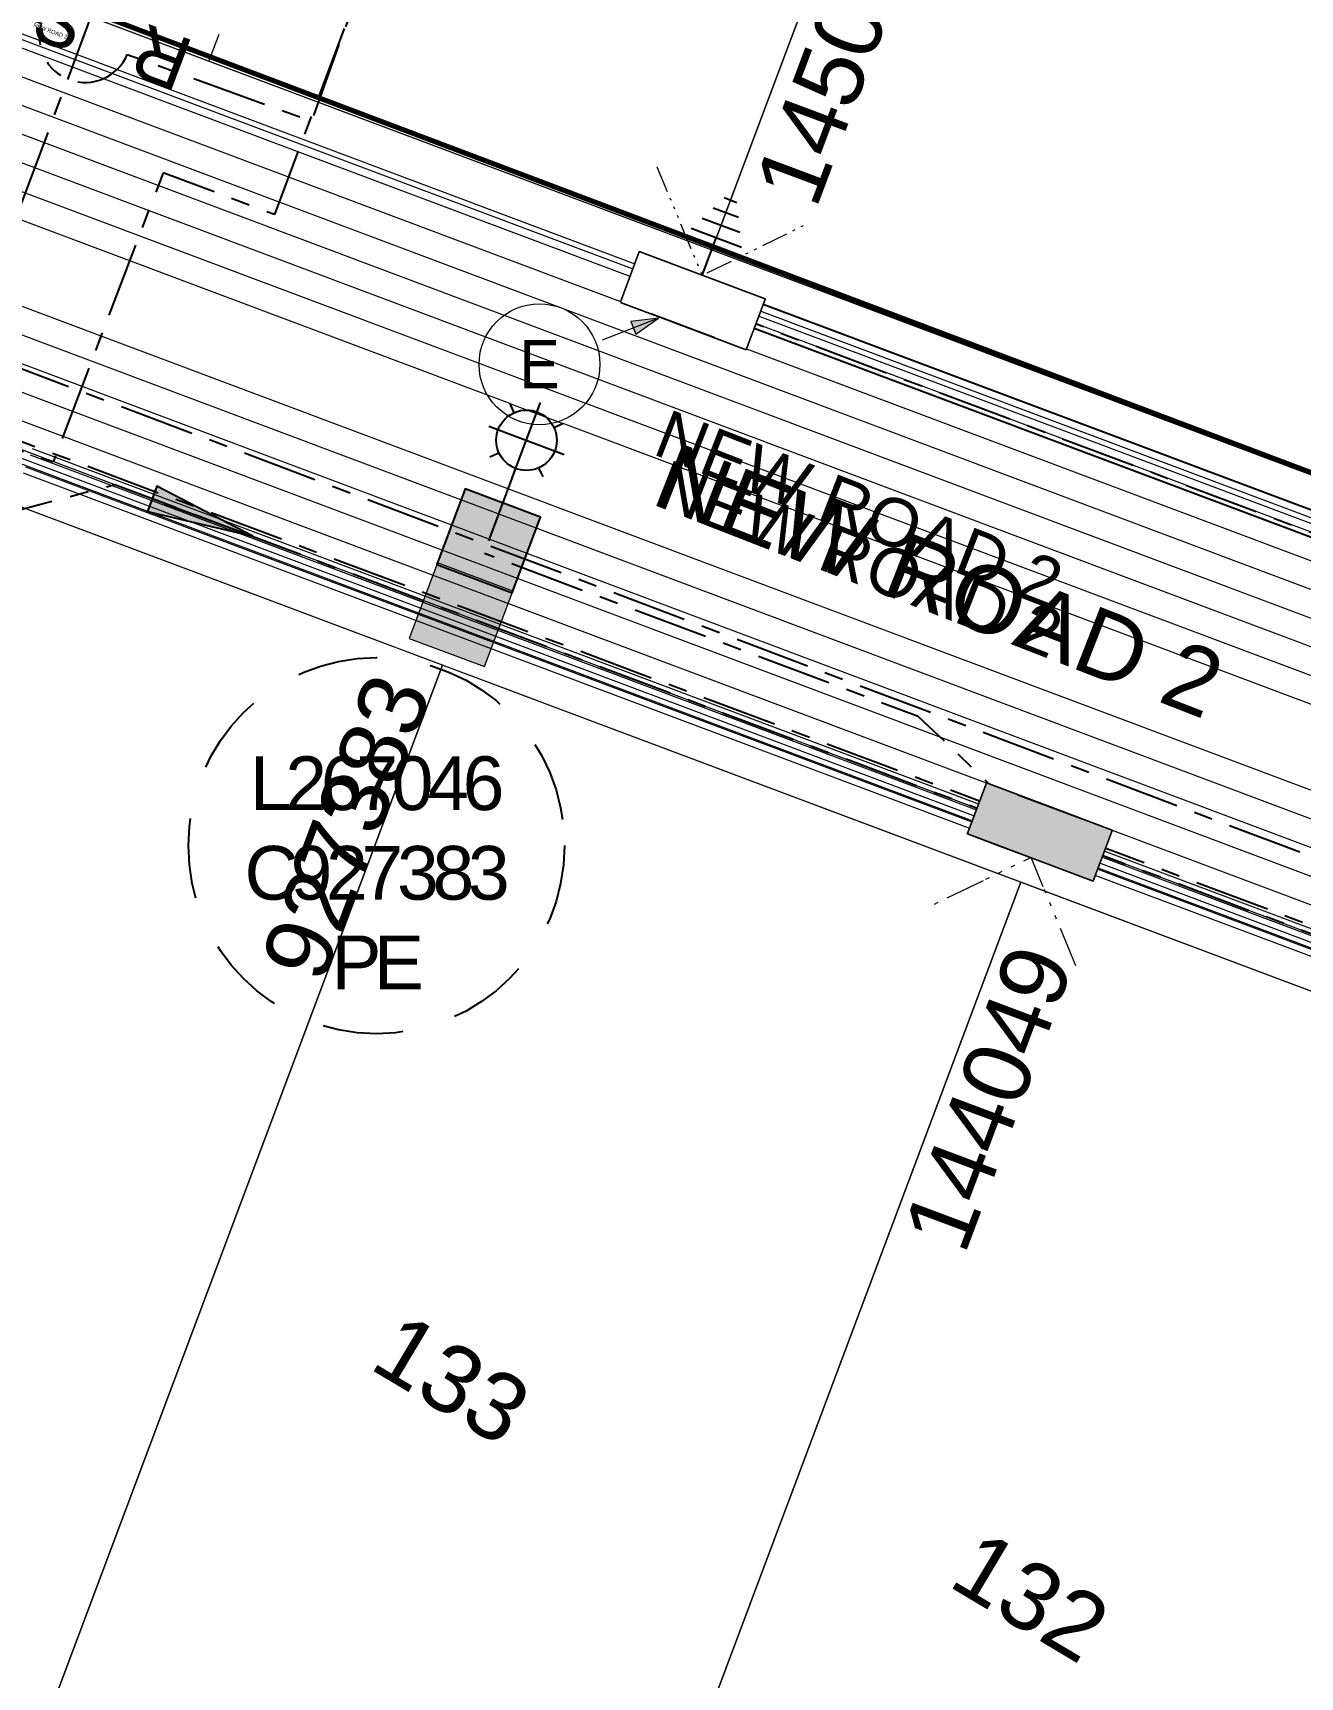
# Model space of a CAD drawing. Header units: metres. Extents: x 264965 to 265706, y 6180501 to 6181430.
# Drawn here: x 265490.4 to 265537.6, y 6180926.9 to 6180988.1 of the extents above; entities that cross this region are included whole.
import ezdxf
from ezdxf.enums import TextEntityAlignment as Align

# ---------------------------------------------------------------- set-up
doc = ezdxf.new("R2010")
doc.units = ezdxf.units.M
for name, pattern in [('Cable Exist UG', [7, 4, -1, 1, -1]), ('Dash', [5, 3, -2]), ('PHANTOM', [6.15, 3, -0.75, 0.3, -0.75, 0.3, -0.75, 0.3]), ('PHANTOM2', [4.45, 2, -0.5, 0.15, -0.5, 0.15, -0.5, 0.15, -0.5])]:
    doc.linetypes.add(name, pattern=pattern)
doc.layers.get('0').update_dxf_attribs({"color": 6})
for name, color, linetype, lineweight in [('_User Miscellaneous1', 30, 'Continuous', 13), ('_User Miscellaneous10', 241, 'Continuous', 13), ('_User Miscellaneous7', 3, 'Continuous', 13), ('_User Miscellaneous8', 196, 'Continuous', 13), ('_User_HV_Exist', 1, 'Continuous', 25), ('_User_LV_Exist', 5, 'Continuous', 25), ('_User_SL_Exist', 4, 'Continuous', 25), ('Cadastre Developer_SP_NEW', 92, 'Continuous', 15)]:
    doc.layers.add(name, color=color, linetype=linetype, lineweight=lineweight)
doc.layers.add('_User Miscellaneous12', color=252, linetype='Continuous', lineweight=13, plot=False, transparency=0.5)
for name, color, linetype in [('Equip_SP_SL_EXT', 7, 'Continuous'), ('SupportsUG_SP_LV_EXT', 7, 'Continuous'), ('UG_Details_SP_MISC', 7, 'Continuous')]:
    doc.layers.add(name, color=color, linetype=linetype)
doc.styles.add('ARIAL', font='arial.ttf', dxfattribs={"height": 2})
doc.styles.add('COLUMN_LABEL', font='arial.ttf', dxfattribs={"height": 2})
doc.styles.add('POLE_LABEL', font='arial.ttf', dxfattribs={"height": 2})
doc.styles.add('SL_LABEL', font='arial.ttf', dxfattribs={"height": 2})
doc.styles.get("Standard").update_dxf_attribs({"font": 'arial.ttf'})
doc.linetypes.add('Cable 4', pattern='A,4,-0.1,["*",Standard,S=2,R=0,X=0,Y=-1.6],-1.2', length=5.3)
doc.linetypes.add('Cable New UG', pattern='A,6,-0.05,["X",Standard,S=1.8,R=0,X=0,Y=-0.94],-1.8', length=7.85)

# ---------------------------------------------------------------- blocks, each defined once
blk = doc.blocks.new('*U645')
at = {"width": 0.9}
blk.add_attdef('ASSET_NUM', text='', height=2, dxfattribs=at).set_placement((4, 2), align=Align.MIDDLE_LEFT)
for tag, p, flags in [('SUBURB', (-2, 0), 1), ('STREETNAME', (-1.8, 0), 9), ('PARENT', (-1.6, 0), 9), ('NOTES', (-1.4, 0), 9), ('LOCATION', (-1.2, 0), 9), ('LEGEND', (-1, 0), 9), ('USAGE', (-0.8, 0), 9), ('SUPPORT_TYPE', (-0.6, 0), 9), ('STATE', (-0.4, 0), 9), ('OWNED_BY', (-0.2, 0), 9)]:
    blk.add_attdef(tag, p, '', height=0.2, rotation=270, dxfattribs=dict(flags=flags))
blk.add_wipeout([(1, 2.5), (1, -2.5), (-1, -2.5), (-1, 2.5)])
at = {"layer": 'SupportsUG_SP_LV_EXT'}
h = blk.add_hatch(color=256, dxfattribs=at)
h.dxf.hatch_style = 1
h.paths.add_polyline_path([(-1, 2.5), (-1, -1.25), (-1, 1.25), (-1, -2.5), (1, -2.5), (1, 2.5)])
blk.add_lwpolyline([(-1, 2.5), (-1, -1.25), (-1, 1.25), (-1, -2.5), (1, -2.5), (1, 2.5)], close=True)
blk = doc.blocks.new('*U649')
at = {"layer": '_User_LV_Exist'}
for p, q in [((2.5, 1), (2.5, -1)), ((3, 0.75), (3, -0.75)), ((3.5, 0.5), (3.5, -0.5)), ((4, 0.25), (4, -0.25))]:
    blk.add_line(p, q, dxfattribs=at)
at = {"width": 0.9}
blk.add_attdef('ASSET_NUM', text='', height=2, dxfattribs=at).set_placement((4, 2), align=Align.MIDDLE_LEFT)
for tag, p, flags in [('SUBURB', (-2, 0), 1), ('STREETNAME', (-1.8, 0), 9), ('PARENT', (-1.6, 0), 9), ('NOTES', (-1.4, 0), 9), ('LOCATION', (-1.2, 0), 9), ('LEGEND', (-1, 0), 9), ('USAGE', (-0.8, 0), 9), ('SUPPORT_TYPE', (-0.6, 0), 9), ('STATE', (-0.4, 0), 9), ('OWNED_BY', (-0.2, 0), 9)]:
    blk.add_attdef(tag, p, '', height=0.2, rotation=270, dxfattribs=dict(flags=flags))
blk.add_wipeout([(1, 2.5), (1, -2.5), (-1, -2.5), (-1, 2.5)])
blk.add_lwpolyline([(-1, 2.5), (-1, -1.25), (-1, 1.25), (-1, -2.5), (1, -2.5), (1, 2.5)], close=True)
at = {"layer": '_User_LV_Exist'}
blk.add_line((1, 0), (2.5, 0), dxfattribs=at)
blk = doc.blocks.new('*U834')
at = {"layer": 'Equip_SP_SL_EXT'}
h = blk.add_hatch(color=256, dxfattribs=at)
h.dxf.hatch_style = 1
h.paths.add_polyline_path([(-1.5, 1.5), (-1.5, -1.5), (1.5, -1.5), (1.5, 1.5)])
blk.add_lwpolyline([(-1.5, 1.5), (-1.5, -1.5), (1.5, -1.5), (1.5, 1.5)], close=True)
at = {"width": 0.9, "flags": 8}
blk.add_attdef('ASSET_NUM', text='', height=2, dxfattribs=at).set_placement((4, 2), align=Align.MIDDLE_LEFT)
at = {"flags": 1}
blk.add_attdef('Z', (-2.351, -1.813), '', height=0.2, rotation=270, dxfattribs=at)
at = {"flags": 9}
for tag, p in [('SUBURB', (-1.8, -1.813)), ('STREETNAME', (-1.6, -1.813)), ('USAGE', (-1, -1.813)), ('STATE', (-0.8, -1.813)), ('OWNED_BY', (-0.6, -1.813)), ('COLUMN_TYPE', (-0.4, -1.813)), ('STREET_CODE', (-0.2, -1.813)), ('STRUCTURE_PLANT_NUMBER', (0.031, -1.813)), ('NOTES', (-2, -1.813)), ('LOCATION', (-1.4, -1.813)), ('LEGEND', (-1.2, -1.813))]:
    blk.add_attdef(tag, text='', height=0.2, rotation=270, dxfattribs=at).set_placement(p, align=Align.MIDDLE_LEFT)
blk = doc.blocks.new('*U204')
at = {"style": 'SL_LABEL'}
for tag, height, rotation, flags, p in [('ASSET_NUM', 1, 69.42977, 8, (1.523, 6.905)), ('STREET_CODE', 0.001, 270, 9, (0.001, 0))]:
    blk.add_attdef(tag, text='', height=height, rotation=rotation, dxfattribs=dict(at, flags=flags)).set_placement(p, align=Align.MIDDLE_LEFT)
for tag, height, rotation, flags, p in [('LNUMBER', 1, 69.42977, 8, (3.396, 6.202)), ('LANTNUMBER', 0.2, 270, 9, (-1.4, 2.6)), ('LOUTREACH', 0.2, 270, 9, (-1.4, 2.2)), ('LOUTREACHVOCAB', 0.2, 270, 9, (-1.4, 2)), ('LRATECODE', 0.2, 270, 9, (-1.4, 1.8)), ('LREMOVE', 0.2, 270, 9, (-1.4, 1.6)), ('LREPLACE', 0.2, 270, 9, (-1.4, 1.4)), ('LTYPEVOCAB', 0.2, 270, 9, (-1.4, 1)), ('LEGEND', 0.2, 270, 9, (-1.4, 0.8)), ('LTYPE', 0.2, 270, 9, (-1.4, 1.2)), ('SUBURB', 0.2, 270, 9, (-1.4, 0.6)), ('STREETNAME', 0.2, 270, 9, (-1.4, 0.4)), ('LOCATION', 0.2, 270, 9, (-1.4, 0.2)), ('LNEW', 0.2, 270, 9, (-6.4, 0)), ('LMASTVOCAB', 0.2, 270, 9, (-6.2, 0)), ('LMAST', 0.2, 270, 9, (-6, 0)), ('LLAMPVOCAB', 0.2, 270, 9, (-5.8, 0)), ('LLAMP', 0.2, 270, 9, (-5.6, 0)), ('LEXIST', 0.2, 270, 9, (-5.4, 0)), ('LCHARGE3PERCENT', 0.2, 270, 9, (-5.2, 0)), ('LCHARGE3', 0.2, 270, 9, (-5, 0)), ('LCHARGE2PERCENT', 0.2, 270, 9, (-4.8, 0)), ('LCHARGE2', 0.2, 270, 9, (-4.6, 0)), ('LCHARGE1PERCENT', 0.2, 270, 9, (-4.4, 0)), ('LCHARGE1', 0.2, 270, 9, (-4.2, 0)), ('LCATEGORY', 0.2, 270, 9, (-4, 0)), ('LBRACKETVOCAB', 0.2, 270, 9, (-3.8, 0)), ('LBRACKET', 0.2, 270, 9, (-3.6, 0)), ('LKINGHEIGHT', 0.2, 270, 9, (-3.4, 0)), ('CREPLACE', 0.2, 270, 9, (-3.2, 0)), ('CREMOVE', 0.2, 270, 9, (-3, 0)), ('CNUMBER', 0.2, 270, 9, (-2.8, 0)), ('CNEW', 0.2, 270, 9, (-2.6, 0)), ('CEXIST', 0.2, 270, 9, (-2.4, 0)), ('USAGE', 0.2, 270, 9, (-2.2, 0)), ('STATE', 0.2, 270, 9, (-2, 0)), ('OWNED_BY', 0.2, 270, 9, (-1.8, 0)), ('ORIENTATION', 0.2, 270, 9, (-1.6, 0)), ('OPERATING_VOLTAGE', 0.2, 270, 9, (-1.4, 0)), ('NOTES', 0.2, 270, 9, (-1.4, 0)), ('NO_PHASES', 0.2, 270, 9, (-1.2, 0)), ('LANTERN_TYPE', 0.2, 270, 9, (-1, 0)), ('LANTERN_PURPOSE', 0.2, 270, 9, (-0.8, 0)), ('CONTROL_TYPE', 0.2, 270, 9, (-0.6, 0)), ('CONSTRUCTED_VOLTAGE', 0.2, 270, 9, (-0.4, 0)), ('MAINTAINED_BY', 0.2, 270, 9, (-1.4, -0.663))]:
    blk.add_attdef(tag, text='', height=height, rotation=rotation, dxfattribs=dict(flags=flags)).set_placement(p, align=Align.MIDDLE_LEFT)
for tag, p, height, flags in [('OPERATED_BY', (-1.4, -0.407), 0.2, 9), ('Z', (0, 0), 0.001, 1)]:
    blk.add_attdef(tag, p, '', height=height, rotation=270, dxfattribs=dict(flags=flags))
blk.add_wipeout([(1.998, 5.325), (2.771, 4.365), (2.985, 3.152), (2.026, 2.379), (0.813, 2.165), (0.04, 3.125), (-0.174, 4.338), (0.785, 5.111)])
for p, q in [((0.785, 5.111), (0.94, 4.769)), ((0.878, 2.341), (1.932, 5.149)), ((1.801, 4.798), (1.932, 5.149)), ((2.771, 4.365), (2.43, 4.21)), ((0.001, 4.272), (0.352, 4.14)), ((0.001, 4.272), (2.81, 3.218)), ((0.04, 3.125), (0.381, 3.28)), ((2.459, 3.35), (2.81, 3.218)), ((0, 0), (1.01, 2.692)), ((2.026, 2.379), (1.871, 2.721))]:
    blk.add_line(p, q)
blk.add_circle((1.405, 3.745), 1.125)
blk = doc.blocks.new('HV_STJ_NEW')
blk.add_hatch(color=256).paths.add_polyline_path([(0.906, 0.131, 0.414214), (0.586, 0.451), (-0.586, 0.451, 0.414214), (-0.906, 0.131), (-0.906, -0.131, 0.414214), (-0.586, -0.451), (0.586, -0.451, 0.414214), (0.906, -0.131)])
blk.add_lwpolyline([(-0.906, 0.131), (-0.906, -0.131, 0.414214), (-0.586, -0.451), (0.586, -0.451, 0.414214), (0.906, -0.131), (0.906, 0.131, 0.414214), (0.586, 0.451), (-0.586, 0.451, 0.414214)], format="xyb", close=True)
for tag, flags, p in [('ORIENTATION', 9, (1.5, 0)), ('USAGE', 9, (1.5, -0.2)), ('LEGEND', 9, (1.5, -0.4)), ('NOTES', 9, (1.5, -0.6)), ('OWNED_BY', 9, (1.5, -0.8)), ('OPERATED_BY', 9, (1.5, -1)), ('MAINTAINED_BY', 9, (1.5, -1.2)), ('TYPE', 9, (1.5, -1.4)), ('OPERATING_VOLTAGE', 9, (1.5, -1.6)), ('CONSTRUCTED_VOLTAGE', 9, (1.5, -1.8)), ('Z', 1, (1.5, -2.2)), ('NUMBER_OF_PHASES', 9, (1.5, -2))]:
    blk.add_attdef(tag, text='', height=0.2, dxfattribs=dict(flags=flags)).set_placement(p, align=Align.MIDDLE_LEFT)
blk = doc.blocks.new('*U439')
blk.add_hatch(color=256).paths.add_polyline_path([(-2.5, 1), (-2.5, -1), (2.5, -1), (2.5, 1)])
for p, q in [((0, 1), (0, -1)), ((-2.5, 0), (2.5, 0))]:
    blk.add_line(p, q)
at = {"ltscale": 10}
blk.add_line((2.5, 0), (-2.5, 0), dxfattribs=at)
blk.add_lwpolyline([(-2.5, -1), (-1.25, -1), (1.25, -1), (2.5, -1), (2.5, 1), (-2.5, 1)], close=True)
at = {"width": 0.9, "flags": 8}
blk.add_attdef('ASSET_NUM', text='', height=2, rotation=90, dxfattribs=at).set_placement((-10.914, 41.61), align=Align.MIDDLE_LEFT)
for tag, p, flags in [('OWNED_BY', (-8.914, 37.41), 9), ('STATE', (-8.914, 37.21), 9), ('SUPPORT_TYPE', (-8.914, 37.01), 9), ('USAGE', (-8.914, 36.81), 9), ('LEGEND', (-8.914, 36.61), 9), ('LOCATION', (-8.914, 36.41), 9), ('NOTES', (-8.914, 36.21), 9), ('PARENT', (-8.914, 36.01), 9), ('STREETNAME', (-8.914, 35.81), 9), ('SUBURB', (-8.914, 35.61), 1)]:
    blk.add_attdef(tag, p, '', height=0.2, dxfattribs=dict(flags=flags))
blk = doc.blocks.new('COLUMN_EXT')
blk.add_hatch(color=256).paths.add_polyline_path([(1.5, -1.5), (1.5, 1.5), (-1.5, 1.5), (-1.5, -1.5)])
blk.add_lwpolyline([(1.5, 1.5), (-1.5, 1.5), (-1.5, -1.5), (1.5, -1.5)], close=True)
at = {"flags": 9}
for tag, p in [('SUBURB', (-1.813, 1.8)), ('NOTES', (-1.813, 2)), ('STREETNAME', (-1.813, 1.6)), ('LOCATION', (-1.813, 1.4)), ('LEGEND', (-1.813, 1.2)), ('OWNED_BY', (-1.813, 0.6)), ('USAGE', (-1.813, 1)), ('STATE', (-1.813, 0.8)), ('COLUMN_TYPE', (-1.813, 0.4))]:
    blk.add_attdef(tag, text='', height=0.2, rotation=180, dxfattribs=at).set_placement(p, align=Align.MIDDLE_LEFT)
at = {"flags": 1}
blk.add_attdef('Z', (-1.813, 2.351), '', height=0.2, rotation=180, dxfattribs=at)
at = {"flags": 9}
for tag, style, p in [('STRUCTURE_PLANT_NUMBER', 'POLE_LABEL', (-1.813, -0.031)), ('STREET_CODE', 'COLUMN_LABEL', (-1.813, 0.2))]:
    blk.add_attdef(tag, text='', height=0.2, rotation=180, dxfattribs=dict(at, style=style)).set_placement(p, align=Align.MIDDLE_LEFT)
at = {"style": 'COLUMN_LABEL', "width": 0.9, "flags": 8}
blk.add_attdef('ASSET_NUM', text='', height=2, rotation=270, dxfattribs=at).set_placement((2, -4), align=Align.MIDDLE_LEFT)
blk = doc.blocks.new('*U846')
h = blk.add_hatch(color=256)
h.dxf.hatch_style = 1
h.paths.add_polyline_path([(-0.29, -3.747), (-0.785, -3.675), (-0.681, -4.701)])
blk.add_line((-0.681, -4.701), (-0.358, -2.474))
at = {"flags": 128}
blk.add_lwpolyline([(-0.29, -3.747), (-0.785, -3.675), (-0.681, -4.701), (-0.29, -3.747)], dxfattribs=at)
blk.add_circle((0, 0), 2.25)
at = {"width": 0.9}
blk.add_attdef('CODE', text='', height=1.8, dxfattribs=at).set_placement((0, 0), align=Align.MIDDLE_CENTER)
at = {"flags": 1}
blk.add_attdef('Z', (0, 0), '', height=0.2, dxfattribs=at)
blk = doc.blocks.new('*U521')
blk.add_hatch(color=256).paths.add_polyline_path([(-2.5, 1), (-2.5, -1), (2.5, -1), (2.5, 1)])
for p, q in [((0, 1), (0, -1)), ((-2.5, 0), (2.5, 0))]:
    blk.add_line(p, q)
at = {"ltscale": 10}
blk.add_line((2.5, 0), (-2.5, 0), dxfattribs=at)
blk.add_lwpolyline([(-2.5, -1), (-1.25, -1), (1.25, -1), (2.5, -1), (2.5, 1), (-2.5, 1)], close=True)
at = {"width": 0.9, "flags": 8}
blk.add_attdef('ASSET_NUM', text='', height=2, rotation=90, dxfattribs=at).set_placement((-3.921, 44.522), align=Align.MIDDLE_LEFT)
for tag, p, flags in [('OWNED_BY', (-1.921, 40.322), 9), ('STATE', (-1.921, 40.122), 9), ('SUPPORT_TYPE', (-1.921, 39.922), 9), ('USAGE', (-1.921, 39.722), 9), ('LEGEND', (-1.921, 39.522), 9), ('LOCATION', (-1.921, 39.322), 9), ('NOTES', (-1.921, 39.122), 9), ('STREETNAME', (-1.921, 38.722), 9), ('SUBURB', (-1.921, 38.522), 1), ('PARENT', (-1.921, 38.922), 9)]:
    blk.add_attdef(tag, p, '', height=0.2, dxfattribs=dict(flags=flags))
blk = doc.blocks.new('*U529')
h = blk.add_hatch(color=256)
h.dxf.hatch_style = 1
h.paths.add_polyline_path([(0.472, 3.972), (-0.497, 0.059), (0.497, -0.059)])
blk.add_line((0.059, 0.497), (0.472, 3.972))
at = {"flags": 128}
blk.add_lwpolyline([(0.472, 3.972), (-0.497, 0.059), (0.497, -0.059)], close=True, dxfattribs=at)
blk.add_circle((0, 0), 0.0001)

msp = doc.modelspace()

# ---------------------------------------------------------------- linework, layer by layer
at = {"layer": '_User Miscellaneous1', "ltscale": 0.5}
for p, q in [((265515.195, 6180978.886), (265515.026, 6180978.437)), ((265515.195, 6180978.886), (265571.991, 6180957.572)), ((265514.857, 6180977.988), (265515.026, 6180978.437)), ((265514.857, 6180977.988), (265572.013, 6180956.538)), ((265490.284, 6180972.384), (265525.513, 6180959.163)), ((265490.368, 6180972.609), (265525.598, 6180959.388)), ((265490.033, 6180971.709), (265525.26, 6180958.489)), ((265490.117, 6180971.934), (265525.345, 6180958.714)), ((265525.598, 6180959.388), (265525.429, 6180958.939)), ((265525.598, 6180959.388), (265565.536, 6180944.4)), ((265525.26, 6180958.489), (265525.429, 6180958.939)), ((265525.345, 6180958.714), (265525.429, 6180958.939)), ((265525.345, 6180958.714), (265564.998, 6180943.833)), ((265525.513, 6180959.163), (265525.429, 6180958.939)), ((265525.513, 6180959.163), (265565.357, 6180944.211)), ((265525.26, 6180958.489), (265564.819, 6180943.644))]:
    msp.add_line(p, q, dxfattribs=at)
at = {"layer": '_User Miscellaneous10', "linetype": 'PHANTOM2'}
msp.add_lwpolyline([(265485.004, 6180991.519), (265486.936, 6180996.669, -0.414214), (265493.374, 6180999.593), (265495.949, 6180998.627, -0.414214), (265498.873, 6180992.189), (265496.941, 6180987.04)], format="xyb", dxfattribs=at)
at = {"layer": '_User_LV_Exist', "linetype": 'Cable Exist UG', "ltscale": 0.7, "transparency": 33554687, "flags": 128}
for points in [[(265499.035, 6180997.47), (265500.089, 6181000.278), (265505.707, 6180998.17), (265499.382, 6180981.318), (265495.237, 6180982.874), (265491.149, 6180972.124), (265489.7, 6180972.602)], [(265527.875, 6180958.341), (265493.445, 6180971.262), (265488.291, 6180969.896), (265485.625, 6180973.129)], [(265549.408, 6180950.26), (265527.875, 6180958.341)]]:
    msp.add_lwpolyline(points, dxfattribs=at)
msp.add_lwpolyline([(265514.963, 6180978.14), (265568.761, 6180957.951), (265569.802, 6180955.424, 1.098568), (265572.874, 6180954.965), (265581.662, 6180958.668), (265589.252, 6180976.286), (265587.877, 6180978.151)], format="xyb", dxfattribs=at)
at = {"layer": '_User_SL_Exist', "linetype": 'Cable Exist UG', "ltscale": 0.7, "transparency": 33554687, "flags": 128}
msp.add_lwpolyline([(265527.875, 6180958.341), (265523.348, 6180962.644), (265507.198, 6180968.704)], dxfattribs=at)
at = {"layer": '_User_SL_Exist', "linetype": 'Dash'}
msp.add_circle((265503.18, 6180957.834), 7, dxfattribs=at)
at = {"layer": 'Cadastre Developer_SP_NEW', "transparency": 33554687}
msp.add_lwpolyline([(265530.239, 6181018.845), (265512.781, 6181025.421, -0.179471), (265504.246, 6181020.735), (265492.26, 6180988.796), (265515.666, 6180980.013)], format="xyb", close=True, dxfattribs=at)
for points in [[(265552.886, 6181010.314), (265530.239, 6181018.845), (265515.666, 6180980.013), (265538.323, 6180971.51)], [(265505.639, 6180964.55), (265484.105, 6180972.631), (265466.74, 6180926.36), (265488.273, 6180918.277)], [(265527.172, 6180956.469), (265505.639, 6180964.55), (265488.273, 6180918.277), (265509.806, 6180910.195)], [(265548.706, 6180948.387), (265527.172, 6180956.469), (265509.806, 6180910.195), (265531.34, 6180902.113)]]:
    msp.add_lwpolyline(points, close=True, dxfattribs=at)
at = {"layer": 'UG_Details_SP_MISC', "ltscale": 0.5}
for p, q in [((265515.195, 6180978.886), (265515.026, 6180978.437)), ((265515.195, 6180978.886), (265571.991, 6180957.572)), ((265514.857, 6180977.988), (265515.026, 6180978.437)), ((265514.857, 6180977.988), (265572.013, 6180956.538))]:
    msp.add_line(p, q, dxfattribs=at)

# ---------------------------------------------------------------- block references
at = {"layer": '_User Miscellaneous1', "color": 2, "linetype": 'Cable 4'}
ref = msp.add_blockref('*U834', (265506.329, 6180966.427), dxfattribs=dict(at, rotation=249.4297731983361))
ref.add_attrib('ASSET_NUM', '927383', dxfattribs={"layer": '0', "height": 2.5, "rotation": 69.42977}).set_placement((265499.999, 6180953.079), align=Align.MIDDLE_LEFT)
at = {"layer": '_User_LV_Exist', "color": 2, "linetype": 'Cable New UG', "lineweight": 0, "ltscale": 10, "rotation": 256.4959249505599}
msp.add_blockref('*U529', (265494.827, 6180970.743), dxfattribs=at)

# ---------------------------------------------------------------- texts
at = {"layer": '_User Miscellaneous1'}
msp.add_text('NEW ROAD 2', height=2.5, rotation=338.70992, dxfattribs=at).set_placement((265513.406, 6180970.554))
at = {"layer": '_User Miscellaneous10', "color": 7, "insert": (265491.045, 6180988.155), "char_height": 0.15, "attachment_point": 5, "rotation": 339.42977, "line_spacing_factor": 0.84}
msp.add_mtext('NEW ROAD 2', dxfattribs=at)
at = {"layer": '_User_HV_Exist'}
msp.add_text('NEW ROAD 2', height=1.8, rotation=338.70992, dxfattribs=at).set_placement((265513.406, 6180972.425))
at = {"layer": '_User_LV_Exist'}
msp.add_text('NEW ROAD 2', height=1.8, rotation=338.70992, dxfattribs=at).set_placement((265513.406, 6180970.554))
at = {"layer": '_User_LV_Exist', "char_height": 2, "attachment_point": 5, "rotation": 159.42977, "style": 'ARIAL'}
for s, insert in [('S', (265491.425, 6180988.576)), ('R', (265495.17, 6180987.171))]:
    msp.add_mtext(s, dxfattribs=dict(at, insert=insert))
at = {"layer": '_User_SL_Exist', "insert": (265503.089, 6180956.823), "char_height": 2, "attachment_point": 5}
msp.add_mtext('{\\T0.8;L267046\\PC927383\\PPE}', dxfattribs=at)
at = {"layer": 'Cadastre Developer_SP_NEW', "transparency": 33554687, "style": 'ARIAL'}
for s, p in [('133', (265502.851, 6180938.408)), ('132', (265524.4, 6180930.316))]:
    msp.add_text(s, height=2.5, rotation=329.12694, dxfattribs=at).set_placement(p)

# ---------------------------------------------------------------- next in the draw order: block references
at = {"layer": '_User_SL_Exist', "linetype": 'Cable 4'}
msp.add_blockref('*U204', (265507.361, 6180969.177), dxfattribs=at)

# ---------------------------------------------------------------- next in the draw order: linework, layer by layer
at = {"layer": '_User Miscellaneous10'}
for points in [[(265578.622, 6180961.721), (265611.19, 6181037.319, 0.406457), (265585.766, 6181103.784), (265570.869, 6181110.676), (265563.517, 6181108.642), (265520.892, 6181046.049, 0.123106), (265516.114, 6181033.077, -1.666667), (265495.693, 6181046.983, 0.123106), (265506.014, 6181056.181), (265546.957, 6181116.304), (265545.233, 6181122.536), (265514.468, 6181136.77, -0.064244), (265469.198, 6181165.256), (265461.475, 6181164.413), (265388.328, 6181070.428, 0.070413), (265364.483, 6181028.856), (265372.251, 6181015.535), (265433.189, 6181005.08, -0.047314), (265489.51, 6180989.829), (265571.962, 6180958.886)], [(265448.009, 6180819.31), (265485.783, 6180803.876, 0.427339), (265526.699, 6180822.14), (265563.383, 6180924.775, -0.008862), (265567.252, 6180935.022), (265563.907, 6180942.683), (265483.185, 6180972.976, 0.023891), (265456.727, 6180981.488), (265449.927, 6180977.073), (265429.16, 6180853.13, 0.350626)]]:
    msp.add_lwpolyline(points, format="xyb", close=True, dxfattribs=at)
at = {"layer": '_User Miscellaneous10', "color": 5, "transparency": 33554534}
for points in [[(265445.739, 6180813.755), (265483.513, 6180798.322, 0.427339), (265532.349, 6180820.12), (265569.033, 6180922.756, -0.010919), (265573.758, 6180935.115), (265568.39, 6180947.409), (265485.293, 6180978.594, 0.026155), (265455.692, 6180987.969), (265444.446, 6180980.668), (265423.242, 6180854.121, 0.350626)], [(265446.496, 6180815.607), (265484.27, 6180800.173, 0.427339), (265530.466, 6180820.793), (265567.15, 6180923.429, -0.010226), (265571.588, 6180935.087), (265566.896, 6180945.833), (265484.591, 6180976.721, 0.025409), (265456.04, 6180985.811), (265446.273, 6180979.47), (265425.215, 6180853.791, 0.350626)], [(265447.252, 6180817.458), (265485.026, 6180802.025, 0.427339), (265528.582, 6180821.466), (265565.267, 6180924.102, -0.00954), (265569.419, 6180935.056), (265565.401, 6180944.258), (265483.888, 6180974.849, 0.024654), (265456.385, 6180983.65), (265448.1, 6180978.271), (265427.187, 6180853.46, 0.350626)]]:
    msp.add_lwpolyline(points, format="xyb", close=True, dxfattribs=at)
at = {"layer": '_User Miscellaneous10', "color": 1, "transparency": 33554534}
for points in [[(265446.118, 6180814.681), (265483.891, 6180799.248, 0.427339), (265531.407, 6180820.457), (265568.092, 6180923.092, -0.010572), (265572.673, 6180935.102), (265567.643, 6180946.621), (265484.942, 6180977.657, 0.025783), (265455.866, 6180986.89), (265445.359, 6180980.069), (265424.229, 6180853.956, 0.350626)], [(265446.874, 6180816.533), (265484.648, 6180801.099, 0.427339), (265529.524, 6180821.13), (265565.305, 6180921.237, -0.011402), (265570.503, 6180935.072), (265566.149, 6180945.046), (265484.239, 6180975.785, 0.025032), (265456.213, 6180984.731), (265447.186, 6180978.871), (265426.201, 6180853.625, 0.350626)]]:
    msp.add_lwpolyline(points, format="xyb", close=True, dxfattribs=at)
at = {"layer": '_User Miscellaneous10', "color": 6, "transparency": 33554534}
msp.add_lwpolyline([(265447.366, 6180817.736), (265485.14, 6180802.302, 0.427339), (265528.3, 6180821.567), (265564.984, 6180924.203, -0.009438), (265569.094, 6180935.051), (265565.177, 6180944.022), (265483.783, 6180974.568, 0.02454), (265456.437, 6180983.326), (265448.374, 6180978.092), (265427.483, 6180853.41, 0.350626)], format="xyb", close=True, dxfattribs=at)
at = {"layer": '_User Miscellaneous10', "color": 4, "transparency": 33554534}
msp.add_lwpolyline([(265447.441, 6180817.921), (265485.215, 6180802.488, 0.427339), (265528.111, 6180821.635), (265564.796, 6180924.27, -0.00937), (265568.877, 6180935.048), (265565.028, 6180943.864), (265483.712, 6180974.381, 0.024464), (265456.471, 6180983.11), (265448.557, 6180977.972), (265427.681, 6180853.377, 0.350626)], format="xyb", close=True, dxfattribs=at)
at = {"layer": '_User Miscellaneous12', "color": 5, "transparency": 33554534}
for points in [[(265584.702, 6180955.615), (265618.537, 6181034.154, 0.406457), (265589.125, 6181111.044), (265571.565, 6181119.168), (265558.556, 6181115.571), (265514.279, 6181050.552, 0.123106), (265508.161, 6181033.938, -1.666667), (265499.409, 6181039.898, 0.123106), (265512.626, 6181051.678), (265555.655, 6181114.864), (265551.956, 6181128.241), (265517.827, 6181144.031, -0.068428), (265471.725, 6181173.579), (265457.241, 6181171.999), (265382.015, 6181075.342, 0.075943), (265355.633, 6181028.152), (265367.22, 6181008.281), (265431.836, 6180997.196, -0.047314), (265486.699, 6180982.339), (265572.15, 6180950.27)], [(265583.182, 6180957.141), (265616.7, 6181034.945, 0.406457), (265588.285, 6181109.229), (265571.391, 6181117.045), (265559.796, 6181113.839), (265515.932, 6181049.426, 0.123106), (265510.149, 6181033.723, -1.666667), (265498.48, 6181041.669, 0.123106), (265510.973, 6181052.804), (265553.481, 6181115.224), (265550.276, 6181126.815), (265516.988, 6181142.216, -0.067357), (265471.085, 6181171.498), (265458.3, 6181170.102), (265383.593, 6181074.113, 0.074598), (265357.841, 6181028.337), (265368.478, 6181010.094), (265432.175, 6180999.167, -0.047314), (265487.401, 6180984.211), (265572.103, 6180952.424)], [(265581.662, 6180958.668), (265614.863, 6181035.737, 0.406457), (265587.446, 6181107.414), (265571.217, 6181114.922), (265561.037, 6181112.107), (265517.586, 6181048.301, 0.123106), (265512.137, 6181033.507, -1.666667), (265497.551, 6181043.44, 0.123106), (265509.32, 6181053.929), (265551.306, 6181115.584), (265548.595, 6181125.388), (265516.148, 6181140.4, -0.066303), (265470.451, 6181169.417), (265459.358, 6181168.206), (265385.171, 6181072.885, 0.073228), (265360.051, 6181028.516), (265369.736, 6181011.908), (265432.513, 6181001.138, -0.047314), (265488.104, 6180986.084), (265572.056, 6180954.578)], [(265580.142, 6180960.194), (265613.026, 6181036.528, 0.406457), (265586.606, 6181105.599), (265571.043, 6181112.799), (265562.277, 6181110.375), (265519.239, 6181047.175, 0.123106), (265514.126, 6181033.292, -1.666667), (265496.622, 6181045.211, 0.123106), (265507.667, 6181055.055), (265549.132, 6181115.944), (265546.914, 6181123.962), (265515.308, 6181138.585, -0.065266), (265469.822, 6181167.336), (265460.417, 6181166.309), (265386.749, 6181071.656, 0.071833), (265362.265, 6181028.689), (265370.993, 6181013.721), (265432.851, 6181003.109, -0.047314), (265488.807, 6180987.956), (265572.009, 6180956.732)]]:
    msp.add_lwpolyline(points, format="xyb", close=True, dxfattribs=at)
at = {"layer": '_User Miscellaneous12', "color": 1, "transparency": 33554534}
for points in [[(265583.942, 6180956.378), (265617.619, 6181034.55, 0.406457), (265588.705, 6181110.137), (265571.478, 6181118.107), (265559.176, 6181114.705), (265515.106, 6181049.989, 0.123106), (265509.155, 6181033.83, -1.666667), (265498.944, 6181040.783, 0.123106), (265511.8, 6181052.241), (265554.568, 6181115.044), (265551.116, 6181127.528), (265517.408, 6181143.123, -0.06789), (265471.404, 6181172.539), (265457.771, 6181171.05), (265382.804, 6181074.727, 0.075273), (265356.736, 6181028.245), (265367.849, 6181009.188), (265432.005, 6180998.181, -0.047314), (265487.05, 6180983.275), (265572.126, 6180951.347)], [(265582.422, 6180957.904), (265615.782, 6181035.341, 0.406457), (265587.865, 6181108.321), (265571.304, 6181115.984), (265560.416, 6181112.973), (265516.759, 6181048.864, 0.123106), (265511.143, 6181033.615, -1.666667), (265498.016, 6181042.555, 0.123106), (265510.147, 6181053.367), (265552.394, 6181115.404), (265549.435, 6181126.102), (265516.568, 6181141.308, -0.066828), (265470.768, 6181170.457), (265458.829, 6181169.154), (265384.382, 6181073.499, 0.073916), (265358.946, 6181028.427), (265369.107, 6181011.001), (265432.344, 6181000.152, -0.047314), (265487.753, 6180985.147), (265572.079, 6180953.501)], [(265580.902, 6180959.431), (265613.945, 6181036.132, 0.406457), (265587.026, 6181106.506), (265571.13, 6181113.861), (265561.657, 6181111.241), (265518.412, 6181047.738, 0.123106), (265513.131, 6181033.4, -1.666667), (265497.087, 6181044.326, 0.123106), (265508.494, 6181054.492), (265550.219, 6181115.764), (265547.755, 6181124.675), (265515.728, 6181139.493, -0.065782), (265470.136, 6181168.376), (265459.888, 6181167.258), (265385.96, 6181072.271, 0.072534), (265361.158, 6181028.603), (265370.364, 6181012.815), (265432.682, 6181002.124, -0.047314), (265488.456, 6180987.02), (265572.032, 6180955.655)], [(265445.361, 6180812.83), (265483.135, 6180797.396, 0.427339), (265533.291, 6180819.784), (265569.975, 6180922.419, -0.011268), (265574.843, 6180935.129), (265569.138, 6180948.196), (265485.645, 6180979.53, 0.026525), (265455.516, 6180989.047), (265443.532, 6180981.267), (265422.256, 6180854.286, 0.350626)]]:
    msp.add_lwpolyline(points, format="xyb", close=True, dxfattribs=at)
at = {"layer": '_User Miscellaneous12', "color": 6, "transparency": 33554534}
msp.add_lwpolyline([(265579.914, 6180960.423), (265612.751, 6181036.647, 0.406457), (265586.48, 6181105.326), (265571.017, 6181112.48), (265562.463, 6181110.115), (265519.487, 6181047.006, 0.123106), (265514.424, 6181033.26, -1.666667), (265496.483, 6181045.477, 0.123106), (265507.419, 6181055.224), (265548.805, 6181115.998), (265546.662, 6181123.748), (265515.182, 6181138.313, -0.065111), (265469.728, 6181167.024), (265460.576, 6181166.025), (265386.986, 6181071.472, 0.071622), (265362.598, 6181028.715), (265371.182, 6181013.993), (265432.902, 6181003.405, -0.047314), (265488.912, 6180988.237), (265572.002, 6180957.055)], format="xyb", close=True, dxfattribs=at)
at = {"layer": '_User Miscellaneous12', "color": 4, "transparency": 33554534}
msp.add_lwpolyline([(265579.762, 6180960.576), (265612.567, 6181036.726, 0.406457), (265586.396, 6181105.145), (265571, 6181112.268), (265562.587, 6181109.942), (265519.652, 6181046.894, 0.123106), (265514.623, 6181033.238, -1.666667), (265496.39, 6181045.654, 0.123106), (265507.254, 6181055.337), (265548.588, 6181116.034), (265546.494, 6181123.606), (265515.098, 6181138.131, -0.065009), (265469.666, 6181166.816), (265460.681, 6181165.835), (265387.144, 6181071.349, 0.071481), (265362.82, 6181028.732), (265371.308, 6181014.175), (265432.935, 6181003.602, -0.047314), (265488.983, 6180988.424), (265571.997, 6180957.27)], format="xyb", close=True, dxfattribs=at)
at = {"layer": '_User Miscellaneous7', "lineweight": 70, "flags": 128}
msp.add_lwpolyline([(265346.394, 6181031.994), (265364.483, 6181028.856), (265372.251, 6181015.535), (265433.189, 6181005.08, -0.043269), (265488.664, 6180990.341), (265571.962, 6180958.886), (265579.283, 6180962.002), (265595.808, 6180956.119), (265580.778, 6180921.46), (265626.777, 6180895.03), (265552.269, 6180696.684, -0.00756), (265425.262, 6180757.143, -0.007559), (265400.747, 6180768.922, -0.010607), (265370.27, 6180784.983), (265336.201, 6180804.901), (265304.878, 6180825.875), (265233.354, 6180875.141)], format="xyb", dxfattribs=at)
at = {"layer": '_User_HV_Exist', "linetype": 'Cable Exist UG', "ltscale": 0.7, "flags": 128}
msp.add_lwpolyline([(265226.704, 6180824.343), (265235.707, 6180810.855), (265241.845, 6180807.576), (265249.548, 6180807.973), (265257.38, 6180793.413), (265273.176, 6180804.077, 0.059919), (265301.695, 6180828.766, 0.147411), (265340.92, 6180911.048), (265347.51, 6180969.339), (265349.894, 6180990.528), (265367.433, 6181003.171), (265431.258, 6180992.222), (265436.769, 6180984.461), (265446.444, 6180981.675), (265456.363, 6180987.165), (265485.338, 6180977.43), (265489.484, 6180988.882), (265490.704, 6180988.441, 0.951004), (265493.906, 6180987.282), (265500.767, 6180984.797), (265507.819, 6181004.281)], format="xyb", dxfattribs=at)

# ---------------------------------------------------------------- next in the draw order: block references
at = {"layer": '_User Miscellaneous1', "ltscale": 0.5, "rotation": 69.4297732187841}
msp.add_blockref('COLUMN_EXT', (265507.361, 6180969.177), dxfattribs=at)
at = {"layer": '_User_SL_Exist', "color": 2, "linetype": 'Cable 4', "rotation": 249.4297731983361}
msp.add_blockref('*U834', (265507.361, 6180969.177), dxfattribs=at)
at = {"layer": '_User_SL_Exist', "ltscale": 0.5, "rotation": 69.4297732187841}
msp.add_blockref('COLUMN_EXT', (265507.361, 6180969.177), dxfattribs=at)

# ---------------------------------------------------------------- next in the draw order: block references
at = {"layer": '_User Miscellaneous1'}
ref = msp.add_blockref('*U645', (265527.875, 6180958.341), dxfattribs=dict(at, rotation=249.4297732014514))
ref.add_attrib('ASSET_NUM', '144049', dxfattribs={"layer": '0', "height": 2.5, "rotation": 69.42977}).set_placement((265523.898, 6180942.992), align=Align.MIDDLE_LEFT)
at = {"layer": '_User_LV_Exist', "ltscale": 0.5}
ref = msp.add_blockref('*U649', (265514.955, 6180978.118), dxfattribs=dict(at, rotation=69.42977320057265))
ref.add_attrib('ASSET_NUM', '145073', dxfattribs={"layer": '0', "height": 2.5, "rotation": 69.42977}).set_placement((265518.368, 6180981.918), align=Align.MIDDLE_LEFT)

# ---------------------------------------------------------------- next in the draw order: linework, layer by layer
at = {"layer": '_User Miscellaneous1', "linetype": 'PHANTOM2', "ltscale": 0.5, "flags": 128}
msp.add_lwpolyline([(265513.622, 6180983.104), (265515.306, 6180979.054), (265519.239, 6180980.996)], dxfattribs=at)
at = {"layer": '_User Miscellaneous1', "linetype": 'PHANTOM', "ltscale": 0.5, "flags": 128}
msp.add_lwpolyline([(265529.217, 6180953.36), (265527.553, 6180957.394), (265523.606, 6180955.485)], dxfattribs=at)

# ---------------------------------------------------------------- next in the draw order: block references
at = {"layer": '_User Miscellaneous8', "transparency": 33554687}
ref = msp.add_blockref('*U846', (265509.25, 6180975.75), dxfattribs=dict(at, rotation=119.3988901699086))
ref.add_attrib('CODE', 'E', dxfattribs={"layer": '0', "height": 1.8, "width": 0.9}).set_placement((265509.25, 6180975.75), align=Align.MIDDLE_CENTER)
at = {"layer": '_User_HV_Exist', "rotation": 340.0977614366584}
msp.add_blockref('HV_STJ_NEW', (265527.649, 6180958.742), dxfattribs=at)
at = {"layer": '_User_LV_Exist', "ltscale": 0.5, "rotation": 339.4297732104962}
msp.add_blockref('*U521', (265514.955, 6180978.118), dxfattribs=at)

# ---------------------------------------------------------------- next in the draw order: block references
at = {"layer": '_User Miscellaneous1', "ltscale": 0.5}
ref = msp.add_blockref('*U649', (265514.955, 6180978.118), dxfattribs=dict(at, rotation=69.42977320057265))
ref.add_attrib('ASSET_NUM', '145073', dxfattribs={"layer": '0', "height": 2.5, "rotation": 69.42977}).set_placement((265518.368, 6180981.918), align=Align.MIDDLE_LEFT)
at = {"layer": '_User_LV_Exist'}
ref = msp.add_blockref('*U645', (265527.875, 6180958.341), dxfattribs=dict(at, rotation=249.4297732014514))
ref.add_attrib('ASSET_NUM', '144049', dxfattribs={"layer": '0', "height": 2.5, "rotation": 69.42977}).set_placement((265523.898, 6180942.992), align=Align.MIDDLE_LEFT)

# ---------------------------------------------------------------- next in the draw order: linework, layer by layer
at = {"layer": '_User_HV_Exist', "linetype": 'Cable Exist UG', "ltscale": 0.7, "flags": 128}
for points in [[(265596.642, 6180918.289), (265579.029, 6180928.381), (265573.189, 6180918.188), (265567.184, 6180920.516, -0.010248), (265572.478, 6180934.854), (265566.731, 6180946.559), (265487.965, 6180976.332), (265494.347, 6180993.503), (265480.243, 6180998.609), (265485.35, 6181012.713)], [(265383.828, 6180997.619), (265429.703, 6180989.749), (265435.207, 6180981.998), (265447.288, 6180978.102), (265456.333, 6180983.974, -0.026552), (265485.95, 6180974.387), (265565.626, 6180944.494), (265569.744, 6180935.061, 0.016476), (265562.951, 6180916.452), (265569.78, 6180912.599), (265566.992, 6180907.733), (265584.692, 6180897.476)]]:
    msp.add_lwpolyline(points, format="xyb", dxfattribs=at)

# ---------------------------------------------------------------- next in the draw order: block references
at = {"layer": '_User Miscellaneous1', "ltscale": 0.5, "rotation": 339.4297732104962}
for name, p in [('*U521', (265514.955, 6180978.118)), ('*U439', (265527.875, 6180958.341))]:
    msp.add_blockref(name, p, dxfattribs=at)
at = {"layer": '_User_LV_Exist', "ltscale": 0.5, "rotation": 339.4297732104962}
msp.add_blockref('*U439', (265527.875, 6180958.341), dxfattribs=at)

# ---------------------------------------------------------------- next in the draw order: block references
at = {"layer": '_User Miscellaneous1', "ltscale": 0.5}
ref = msp.add_blockref('*U649', (265514.955, 6180978.118), dxfattribs=dict(at, rotation=69.42977320057265))
ref.add_attrib('ASSET_NUM', '145073', dxfattribs={"layer": '0', "height": 2.5, "rotation": 69.42977}).set_placement((265518.368, 6180981.918), align=Align.MIDDLE_LEFT)
at = {"layer": '_User Miscellaneous1'}
ref = msp.add_blockref('*U645', (265527.875, 6180958.341), dxfattribs=dict(at, rotation=249.4297732014514))
ref.add_attrib('ASSET_NUM', '144049', dxfattribs={"layer": '0', "height": 2.5, "rotation": 69.42977}).set_placement((265523.898, 6180942.992), align=Align.MIDDLE_LEFT)

doc.saveas('drawing.dxf')
